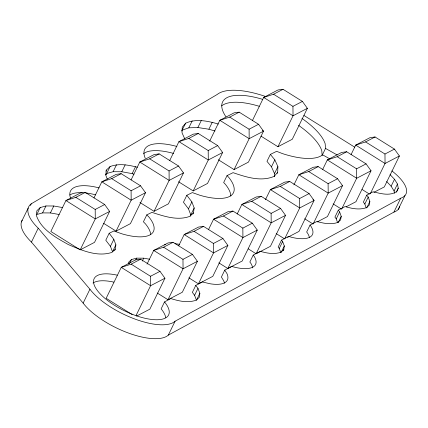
<?xml version="1.0" encoding="UTF-8"?>
<svg xmlns="http://www.w3.org/2000/svg" width="428" height="428" viewBox="0 0 428 428"><rect width="100%" height="100%" fill="white"/><g stroke="black" fill="none" stroke-linecap="round" stroke-linejoin="round"><path stroke-width="0.64" d="M274.396 176.7L274.514 173.586L277.9 166.642L274.846 159.879L270.362 154.412L276.643 151.335L282.469 153.599A56.967 21.523 26 0 0 322.61 154.829L330.004 158.981M277.125 173.41L277.686 172.254L277.9 166.642M137.372 167.246C128.55 164.967 118.882 163.159 110.098 166.551L106.417 170.028L105.705 174.966L107.316 179.209M114.672 250.434L115.234 249.278L115.876 244.832L113.811 239.38L109.167 233.281L113.875 230.981L122.178 233.907A46.138 17.43 26 0 0 148.832 216.921L146.804 214.867L152.047 212.304L152.999 212.716C164.673 216.472 177.69 220.821 189.781 216.381L193.461 212.909L194.173 207.971L191.872 201.909L186.827 195.28L192.333 192.589L199.908 195.27A49.391 18.661 26 0 0 228.589 177.181L227.043 175.603L233.062 172.661C245.998 177.069 260.941 182.061 274.22 176.331L277.686 172.254M128.186 264.14L128.437 262.418L131.433 259.587L136.639 258.137L143.696 258.175L149.538 259.218M190.61 216.145L190.786 214.91L194.173 207.971M390.052 174.629L394.514 179.273L397.468 184.056L398.265 188.192L396.852 191.402C389.897 196.404 380.69 193.542 373.093 191.787L366.748 195.136L368.208 197.073L369.851 201.492L369.284 205.087L366.55 207.607C359.6 210.159 351.966 208.629 345.086 206.574L338.302 210.153L339.634 211.94L341.228 216.349L340.613 219.922L337.831 222.416C331.037 224.866 323.605 223.416 316.87 221.474L310.043 225.08L310.856 226.096A35.503 13.412 26 0 1 292.03 237.412L288.616 236.395L281.549 240.124L282.63 241.542L284.31 245.972L283.791 249.578L281.1 252.119C274.391 254.66 266.997 253.242 260.31 251.338L253.232 255.077L254.318 256.5A35.743 13.503 26 0 1 234.036 267.072L231.821 266.382L224.775 270.105L227.027 273.706A36.765 13.889 26 0 1 210.244 283.796L202.332 281.956L195.751 285.428L197.982 288.36L199.855 293.292L199.271 297.31L196.275 300.14C188.031 303.201 178.974 301.13 170.868 298.567L164.534 301.911A41.425 15.654 26 0 1 148.329 318.956A41.425 15.654 26 0 1 96.867 289.863A41.425 15.654 26 0 1 117.261 275.188M21.4 221.961L28.178 208.072M30.415 205.536L31.265 203.798L217.237 94.454A66.073 24.963 26 0 1 265.579 96.482M62.488 207.559L53.784 205.996L45.973 205.959L40.221 207.559L36.835 214.503L42.591 212.903L50.397 212.941L59.101 214.498M42.591 212.903L45.973 205.959M399.645 206.617A44.608 16.853 26 0 1 393.926 212.101L168.311 335.113A50.531 19.094 26 0 1 127.533 332.711A50.531 19.094 26 0 1 83.15 303.115L31.447 242.093L38.226 228.199A52.767 19.939 26 0 1 31.265 203.798M50.397 212.941L53.784 205.996M105.855 171.184L106.417 170.028M93.983 197.897L101.816 181.836L116.159 174.357L121.172 173.693L140.555 185.811L145.509 192.712L130.422 223.651L116.079 231.125L103.662 223.363M106.149 174.651L110.098 166.551M105.336 174.795L106.716 173.495L113.11 171.714L116.496 164.775M80.191 249.84L95.278 218.906L95.193 209.463L75.815 197.345L65.928 200.545L50.841 231.484L80.191 249.84L94.529 242.36L109.622 211.427L104.662 204.525L85.284 192.407L80.271 193.071L65.928 200.545L95.278 218.906L109.622 211.427M113.11 171.714L121.787 171.756L125.169 164.817M121.787 171.756L132.15 173.613L135.532 166.674M131.091 179.883L139.796 162.03L154.139 154.556L159.152 153.893L178.535 166.011L183.489 172.912L168.402 203.846L154.059 211.325L139.945 202.503M109.167 233.281L105.78 240.226L110.424 246.319L112.494 251.776L115.876 244.832M116.079 231.125L131.171 200.192L131.086 190.749L111.703 178.631L101.816 181.836L131.171 200.192L145.509 192.712M110.424 246.319L113.811 239.38M83.15 303.115L89.928 289.221L38.226 228.199M181.558 131L185.715 123.152C196.061 118.449 207.906 121.001 218.376 124.061M169.643 160.666L178.931 141.631L193.269 134.151L198.282 133.488L217.665 145.606L222.619 152.507L207.532 183.446L193.189 190.92L178.513 181.745M182.328 130.096L188.812 127.828L192.193 120.889M146.804 214.867L143.417 221.806L145.445 223.865A46.138 17.43 26 0 1 150.704 234.469M154.059 211.325L169.146 180.391L169.06 170.949L149.682 158.831L139.796 162.03L169.146 180.391L183.489 172.912M129.459 263.637L131.433 259.587M188.812 127.828L197.864 127.533L201.251 120.589M135.788 259.876L136.639 258.137M142.289 261.064L143.696 258.175M197.864 127.533L208.88 129.224L212.267 122.28M147.039 264.113L153.711 250.428L168.054 242.949L173.067 242.285L192.445 254.409L197.404 261.305L182.317 292.244L167.974 299.723L157.247 293.014M209.667 141.128L219.826 120.305L234.164 112.826L239.177 112.163L258.56 124.286L263.514 131.182L248.427 162.121L234.084 169.6L218.28 159.714M186.827 195.28L183.446 202.225L188.491 208.848L190.786 214.91M193.189 190.92L208.281 159.986L208.195 150.544L188.812 138.426L178.931 141.631L208.281 159.986L222.619 152.507M136.088 315.457L150.597 285.711L150.512 276.274L131.134 264.151L121.247 267.356L106.16 298.295L132.124 314.532M188.491 208.848L191.872 201.909M192.894 214.064L193.461 212.909M178.674 245.843L184.184 234.539L198.528 227.059L203.541 226.396L222.924 238.519L227.878 245.415L212.791 276.354L198.448 283.834L188.85 277.831M164.941 278.232L150.597 285.711L121.247 267.356L135.59 259.876L140.603 259.213L159.981 271.336L164.941 278.232L149.854 309.171L136.655 316.051M252.365 120.643L263.68 97.44L278.023 89.96L283.036 89.297L302.414 101.42L307.374 108.316L292.281 139.255L277.943 146.734L261.01 136.141M164.534 301.911L161.147 308.856A41.425 15.654 26 0 1 165.748 317.646M227.043 175.603L223.662 182.547L225.208 184.12A49.391 18.661 26 0 1 230.826 196.061M167.974 299.723L183.061 268.784L182.975 259.347L163.598 247.224L153.711 250.428L183.061 268.784L197.404 261.305M234.084 169.6L249.176 138.661L249.091 129.224L229.708 117.101L219.826 120.305L249.176 138.661L263.514 131.182L262.385 130.476M208.645 229.328L213.577 219.211L227.921 211.737L232.934 211.074L252.317 223.191L257.271 230.093L242.184 261.026L227.84 268.506L218.81 262.856M168.311 335.113L175.089 321.219L400.699 198.207A44.608 16.853 26 0 0 391.871 170.879M195.751 285.428L192.365 292.372L194.596 295.304L196.468 300.237L199.855 293.292M198.448 283.834L213.535 252.895L213.449 243.457L194.071 231.334L184.184 234.539L213.535 252.895L227.878 245.415M194.596 295.304L197.982 288.36M237.203 213.995L241.847 204.477L256.185 196.998L261.198 196.334L280.581 208.457L285.535 215.354L270.448 246.293L256.682 253.472M270.362 154.412L266.976 161.351L271.464 166.824L274.514 173.586M277.943 146.734L293.03 115.795L292.945 106.358L273.562 94.235L263.68 97.44L293.03 115.795L307.374 108.316M271.464 166.824L274.846 159.879M224.775 270.105L221.388 277.044L223.646 280.65A36.765 13.889 26 0 1 224.427 283.213M227.84 268.506L242.927 237.572L242.847 228.129L223.464 216.012L213.577 219.211L242.927 237.572L257.271 230.093M265.446 199.71L270.378 189.599L284.722 182.119L289.735 181.456L309.112 193.579L314.072 200.475L298.985 231.414L287.509 237.396M253.232 255.077L249.85 262.016L250.931 263.439A35.743 13.503 26 0 1 252.627 267.907M293.908 184.875L298.84 174.758L313.184 167.278L318.197 166.615L337.574 178.738L342.534 185.64L327.441 216.573L317.116 221.961M301.97 118.444A56.967 21.523 26 0 1 325.162 143.722L325.526 148.425L322.14 155.369L321.776 150.661A56.967 21.523 26 0 0 298.584 125.383M281.549 240.124L278.168 247.063L279.243 248.481L280.715 252.359M279.243 248.481L282.63 241.542M281.207 252.333L284.31 245.972M322.685 169.424L327.329 159.906L341.683 152.422L346.696 151.758L366.074 163.876L371.033 170.777L355.941 201.716L346.182 206.804M283.224 250.733L283.791 249.578M310.043 225.08L306.657 232.019L307.47 233.035A35.503 13.412 26 0 1 309.417 237.551M313.392 223.459L328.19 193.114L328.105 183.676L308.722 171.553L298.84 174.758L328.19 193.114L342.534 185.64M351.056 154.631L355.7 145.113L370.043 137.634L375.056 136.971L394.434 149.094L399.394 155.99L384.301 186.929L373.976 192.311M338.302 210.153L334.915 217.098L336.248 218.885L337.644 222.737M336.248 218.885L339.634 211.94M341.881 208.602L356.679 178.262L356.594 168.819L337.21 156.702L327.329 159.906L356.679 178.262L371.033 170.777M338.125 222.71L341.228 216.349M366.748 195.136L363.361 202.075L364.822 204.012L366.261 207.88M364.822 204.012L368.208 197.073M370.252 193.809L385.05 163.469L384.965 154.026L365.582 141.909L355.7 145.113L385.05 163.469L399.394 155.99M366.748 207.858L369.851 201.492M394.536 193.36L394.081 190.995L391.128 186.212L394.514 179.273M394.081 190.995L397.468 184.056M396.291 192.242L398.265 188.192M393.926 212.101L400.699 198.207M398.206 209.426L404.984 195.532M185.715 123.152L182.248 127.228L182.034 132.841L184.832 139.036M40.221 207.559L36.91 210.688L36.262 215.134C41.051 229.665 55.886 237.567 68.427 244.607C81.828 250.375 97.242 257.212 111.922 252.402L115.234 249.278M75.815 197.345L85.284 192.407M111.703 178.631L121.172 173.693M149.682 158.831L159.152 153.893M188.812 138.426L198.282 133.488M229.708 117.101L239.177 112.163M273.562 94.235L283.036 89.297M95.193 209.463L104.662 204.525M131.086 190.749L140.555 185.811M169.06 170.949L178.535 166.011M208.195 150.544L217.665 145.606M249.091 129.224L258.56 124.286M292.945 106.358L302.414 101.42M131.134 264.151L140.603 259.213M163.598 247.224L173.067 242.285M194.071 231.334L203.541 226.396M223.464 216.012L232.934 211.074M285.535 215.354L271.197 222.833L241.847 204.477L251.728 201.272L261.198 196.334M312.943 199.769L314.072 200.475L299.728 207.954L270.378 189.599L280.265 186.394L289.735 181.456M308.722 171.553L318.197 166.615M337.21 156.702L346.696 151.758M365.582 141.909L375.056 136.971M150.512 276.274L159.981 271.336M182.975 259.347L192.445 254.409M213.449 243.457L222.924 238.519M242.847 228.129L252.317 223.191M251.728 201.272L271.111 213.39L280.581 208.457M280.265 186.394L299.643 198.517L309.112 193.579M328.105 183.676L337.574 178.738M356.594 168.819L366.074 163.876M384.965 154.026L394.434 149.094M179.642 244.436L178.412 244.153A36.765 13.889 26 0 0 175.015 243.73M208.88 129.224L214.99 131M132.15 173.613L133.991 174.191M325.526 148.425L337.237 155.006M303.944 115.453L354.785 147.211M362.061 189.465L369.396 194.055M333.123 203.905L341.592 209.201M304.634 218.756L313.103 224.053M276.172 233.597L284.641 238.894L299.728 207.954L299.643 198.517M248.203 248.829L256.105 253.767L271.197 222.833L271.111 213.39M386.666 181.568L391.128 186.212M31.447 242.093A52.767 19.939 26 0 1 22.181 220.169M175.089 321.219A50.531 19.094 26 0 1 134.312 318.823A50.531 19.094 26 0 1 89.928 289.221M226.048 116.919A56.967 21.523 26 0 1 262.637 99.35M164.513 244.912A36.765 13.889 26 0 1 165.748 244.425M145.252 158.248A49.391 18.661 26 0 1 176.898 146.478M70.529 198.062A46.138 17.43 26 0 1 99.098 187.903M143.573 153.625A49.391 18.661 26 0 1 173.511 153.422M69.898 194.975A46.138 17.43 26 0 1 82.224 192.664M85.429 192.905A46.138 17.43 26 0 1 95.712 194.847M93.031 283.031A41.425 15.654 26 0 1 113.875 282.127M221.651 105.866A56.967 21.523 26 0 1 259.256 106.294"/></g></svg>
